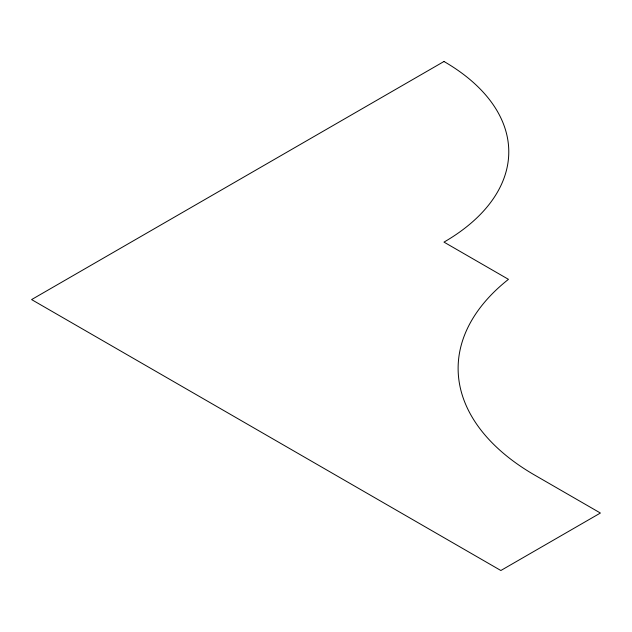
<?xml version="1.0" encoding="UTF-8"?>
<svg xmlns="http://www.w3.org/2000/svg" width="632" height="632" viewBox="0 0 632 632"><rect width="100%" height="100%" fill="white"/><g stroke="black" fill="none" stroke-linecap="round" stroke-linejoin="round"><path stroke-width="0.95" d="M443.98 61.494L31.6 299.584L500.86 570.506L600.4 513.034L534.696 475.106A261.435 150.937 0 0 1 508.46 279.336L443.98 242.111A221.208 127.711 0 0 0 443.98 61.494"/></g></svg>
